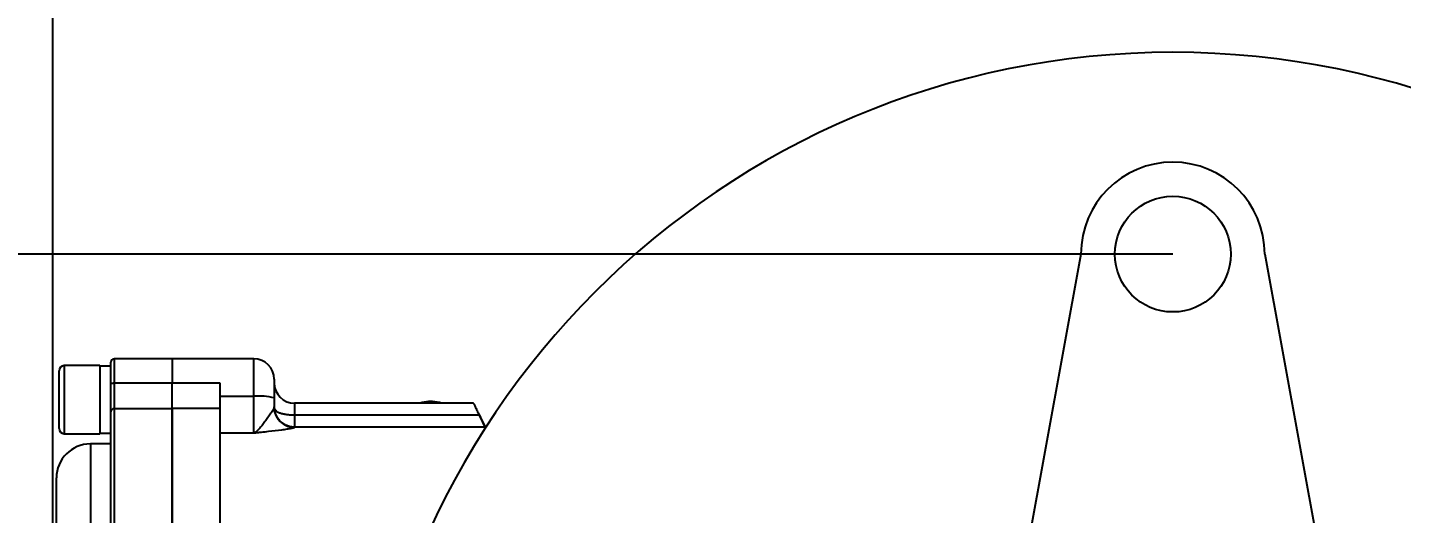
# Model space of a CAD drawing. Header units: millimetres. Extents: x 2928 to 3086, y 1537 to 1648.
# Drawn here: x 3027.52 to 3047.7, y 1625.36 to 1632.5 of the extents above; entities that cross this region are included whole.
import ezdxf

# ---------------------------------------------------------------- set-up
doc = ezdxf.new("R2010")
doc.units = ezdxf.units.MM
doc.layers.add('标注层', color=4, linetype='Continuous', lineweight=25)
doc.styles.get("Standard").update_dxf_attribs({"font": 'arial.ttf'})
doc.dimstyles.new('ISO-25', dxfattribs={"dimtxt": 2.5, "dimasz": 2.5, "dimexe": 1.25, "dimexo": 0.625, "dimtad": 1, "dimtxsty": 'Standard', "dimcen": 2.5, "dimadec": 0, "dimazin": 0, "dimtfac": 1, "dimtmove": 0, "dimatfit": 3, "dimfxl": 0, "dimarcsym": 0})

# ---------------------------------------------------------------- blocks, each defined once
blk = doc.blocks.new('*D29')
at = {"layer": 'Defpoints', "color": 0, "transparency": 16777216}
for p in [(3044.344, 1629.169), (3022.922, 1620.132), (3044.344, 1620.132)]:
    blk.add_point(p, dxfattribs=at)
at = {"layer": '标注层', "color": 0, "lineweight": -2, "transparency": 16777216}
for p, q in [((3022.922, 1633.249), (3022.922, 1637.329)), ((3044.344, 1629.169), (3020.922, 1629.169)), ((3022.922, 1629.169), (3022.922, 1627.962)), ((3022.922, 1620.132), (3022.922, 1621.34)), ((3044.344, 1620.132), (3020.922, 1620.132)), ((3022.922, 1616.052), (3022.922, 1611.972))]:
    blk.add_line(p, q, dxfattribs=at)
at = {"layer": '标注层', "color": 0, "transparency": 16777216}
for points in [[(3022.242, 1633.249), (3023.602, 1633.249), (3022.922, 1629.169)], [(3022.242, 1616.052), (3023.602, 1616.052), (3022.922, 1620.132)]]:
    blk.add_solid(points, dxfattribs=at)
at = {"layer": '标注层', "color": 0, "transparency": 16777216, "insert": (3022.922, 1624.651), "char_height": 3.5, "attachment_point": 5}
blk.add_mtext('90', dxfattribs=at)
blk = doc.blocks.new('*D30')
at = {"layer": 'Defpoints', "color": 0, "transparency": 16777216}
for p in [(3064.214, 1637.029), (3027.894, 1620.218), (3064.214, 1619.561)]:
    blk.add_point(p, dxfattribs=at)
at = {"layer": '标注层', "color": 0, "lineweight": -2, "transparency": 16777216}
for p, q in [((3027.894, 1620.218), (3027.894, 1639.029)), ((3064.214, 1619.561), (3064.214, 1639.029)), ((3031.974, 1637.029), (3060.134, 1637.029))]:
    blk.add_line(p, q, dxfattribs=at)
at = {"layer": '标注层', "color": 0, "transparency": 16777216}
for points in [[(3031.974, 1637.709), (3031.974, 1636.349), (3027.894, 1637.029)], [(3060.134, 1637.709), (3060.134, 1636.349), (3064.214, 1637.029)]]:
    blk.add_solid(points, dxfattribs=at)
at = {"layer": '标注层', "color": 0, "transparency": 16777216, "insert": (3046.054, 1640.341), "char_height": 3.5, "attachment_point": 5}
blk.add_mtext('365', dxfattribs=at)

msp = doc.modelspace()

# ---------------------------------------------------------------- linework, layer by layer
at = {"color": 7, "linetype": 'Continuous', "lineweight": 25}
for p, q in [((3042.9943, 1629.1694), (3041.5378, 1621.192)), ((3045.6943, 1629.1694), (3047.1507, 1621.192)), ((3027.9843, 1626.6069), (3027.9843, 1627.4569)), ((3028.5843, 1627.5319), (3028.0593, 1627.5319)), ((3028.0593, 1627.5319), (3028.0593, 1626.5319)), ((3028.5843, 1627.5319), (3028.5843, 1626.5319)), ((3028.7443, 1627.5259), (3028.5843, 1627.5259)), ((3028.7443, 1627.2575), (3028.7443, 1627.5819)), ((3029.6443, 1627.6319), (3028.7943, 1627.6319)), ((3028.7943, 1627.6319), (3028.7943, 1627.2781)), ((3030.8443, 1627.6319), (3029.6443, 1627.6319)), ((3029.6443, 1627.6319), (3029.6443, 1627.2781)), ((3030.8443, 1627.0812), (3030.8443, 1627.6319)), ((3028.7443, 1626.8529), (3028.7443, 1627.2575)), ((3028.7943, 1627.2781), (3028.7943, 1626.9023)), ((3028.7943, 1627.2781), (3029.6443, 1627.2781)), ((3029.6443, 1627.2781), (3030.3443, 1627.2781)), ((3029.6443, 1626.9023), (3029.6443, 1627.2781)), ((3030.3443, 1627.2781), (3030.3443, 1626.9023)), ((3031.1443, 1627.3319), (3031.1443, 1627.0565)), ((3030.3443, 1627.0812), (3030.8443, 1627.0812)), ((3030.8443, 1626.539), (3030.8443, 1627.0812)), ((3031.1443, 1627.0565), (3031.1443, 1626.9244)), ((3028.7443, 1621.1654), (3028.7443, 1626.8529)), ((3028.7943, 1626.9023), (3028.7943, 1621.173)), ((3028.7943, 1626.9023), (3029.6443, 1626.9023)), ((3030.3443, 1626.9023), (3029.6443, 1626.9023)), ((3029.6443, 1626.9023), (3029.6443, 1621.173)), ((3029.6443, 1625.2167), (3029.6443, 1626.9023)), ((3030.3443, 1626.9023), (3030.3443, 1621.173)), ((3034.0697, 1626.979), (3031.4439, 1626.979)), ((3031.4439, 1626.9788), (3031.4443, 1626.9787)), ((3031.4443, 1626.9787), (3031.4443, 1626.8039)), ((3031.4443, 1626.8039), (3031.4443, 1626.629)), ((3034.1582, 1626.8039), (3031.4443, 1626.8039)), ((3034.1686, 1626.7831), (3034.155, 1626.8104)), ((3034.2499, 1626.6206), (3034.1686, 1626.7831)), ((3028.0593, 1626.5319), (3028.5843, 1626.5319)), ((3028.5843, 1626.5379), (3028.7443, 1626.5379)), ((3030.8443, 1626.539), (3030.3443, 1626.539)), ((3031.4443, 1626.629), (3031.4443, 1626.6247)), ((3034.2443, 1626.629), (3031.4443, 1626.629)), ((3034.2443, 1626.6119), (3034.2443, 1626.629)), ((3028.7443, 1626.3819), (3028.4443, 1626.3819)), ((3028.4443, 1626.3819), (3028.4443, 1620.6319)), ((3027.9443, 1620.1319), (3027.9443, 1625.8819))]:
    msp.add_line(p, q, dxfattribs=at)
at = {"color": 7, "linetype": 'Continuous', "lineweight": 25, "flags": 128}
for points in [[(3028.7443, 1627.2575), (3028.7452, 1627.2615), (3028.7481, 1627.2654), (3028.7527, 1627.2689), (3028.7589, 1627.272), (3028.7665, 1627.2746), (3028.7751, 1627.2765), (3028.7845, 1627.2777), (3028.7943, 1627.2781)], [(3031.1597, 1626.8293), (3031.15, 1626.8659), (3031.1443, 1626.9244)], [(3033.4108, 1627.0035), (3033.4111, 1627.0036), (3033.4113, 1627.0035), (3033.4113, 1627.0035)]]:
    msp.add_lwpolyline(points, dxfattribs=at)
at = {"color": 7, "linetype": 'Continuous', "lineweight": 25}
msp.add_circle((3044.3443, 1629.1694), 0.85, dxfattribs=at)
for centre, radius, start, end in [((3044.3443, 1620.1319), 12, 90, 180), ((3044.3443, 1620.1319), 12, 0, 90), ((3044.3443, 1629.1694), 1.35, 0, 180), ((3028.0593, 1627.4569), 0.075, 90, 180), ((3028.7943, 1627.5819), 0.05, 90, 180), ((3030.8443, 1627.3319), 0.3, 0, 90), ((3031.4441, 1627.2785), 0.2998, 180.03812, 270.03807), ((3030.9187, 1626.1494), 0.9347, 76.03887, 94.5713), ((3028.794, 1626.8526), 0.0497, 89.66717, 179.66326), ((3033.4443, 1626.5047), 0.5, 93.80516, 108.46724), ((3033.444, 1626.5018), 0.5027, 86.94426, 93.78442), ((3033.4443, 1626.5047), 0.5, 71.53276, 86.92352), ((3031.4441, 1626.9246), 0.2999, 198.5271, 270.02441), ((3028.0593, 1626.6069), 0.075, 180, 270), ((3028.4443, 1625.8819), 0.5, 90, 180)]:
    msp.add_arc(centre, radius, start, end, dxfattribs=at)
for points, knots in [([(3031.1443, 1626.9244), (3031.1443, 1626.9133), (3031.1387, 1626.9), (3031.1208, 1626.8686), (3031.1086, 1626.8508), (3031.082, 1626.8128), (3031.0674, 1626.7925), (3031.0381, 1626.7516), (3031.0232, 1626.7309), (3030.994, 1626.6908), (3030.9796, 1626.6713), (3030.9514, 1626.6351), (3030.9376, 1626.6182), (3030.9104, 1626.5883), (3030.897, 1626.5753), (3030.8772, 1626.5591), (3030.8706, 1626.5543), (3030.8574, 1626.5458), (3030.8508, 1626.542), (3030.8443, 1626.539)], [0, 0, 0, 0, 0.125, 0.125, 0.25, 0.25, 0.375, 0.375, 0.5, 0.5, 0.625, 0.625, 0.75, 0.75, 0.875, 0.875, 0.9375, 0.9375, 1, 1, 1, 1]), ([(3031.4443, 1626.629), (3031.4241, 1626.629), (3031.4043, 1626.631), (3031.3652, 1626.6388), (3031.346, 1626.6447), (3031.3094, 1626.66), (3031.2918, 1626.6695), (3031.2592, 1626.6915), (3031.2442, 1626.7039), (3031.2167, 1626.7315), (3031.2042, 1626.7469), (3031.1829, 1626.7789), (3031.174, 1626.7958), (3031.1593, 1626.8313), (3031.1536, 1626.85), (3031.1462, 1626.8876), (3031.1443, 1626.9069), (3031.1443, 1626.9261)], [0, 0, 0, 0, 0.125, 0.125, 0.25, 0.25, 0.375, 0.375, 0.5, 0.5, 0.625, 0.625, 0.75, 0.75, 0.875, 0.875, 1, 1, 1, 1]), ([(3031.4443, 1626.8039), (3031.4242, 1626.8039), (3031.4045, 1626.8045), (3031.3656, 1626.8066), (3031.3463, 1626.8082), (3031.3098, 1626.8127), (3031.2922, 1626.8156), (3031.2594, 1626.8228), (3031.2444, 1626.8271), (3031.2168, 1626.8372), (3031.2043, 1626.8431), (3031.1829, 1626.8561), (3031.1739, 1626.8633), (3031.1592, 1626.8792), (3031.1536, 1626.888), (3031.1461, 1626.9063), (3031.1443, 1626.9161), (3031.1443, 1626.9261)], [0, 0, 0, 0, 0.125, 0.125, 0.25, 0.25, 0.375, 0.375, 0.5, 0.5, 0.625, 0.625, 0.75, 0.75, 0.875, 0.875, 1, 1, 1, 1]), ([(3034.0693, 1626.9789), (3034.0693, 1626.9793), (3034.0699, 1626.9784), (3034.0723, 1626.9742), (3034.0741, 1626.9708), (3034.0811, 1626.9575), (3034.088, 1626.944), (3034.1045, 1626.9113), (3034.1143, 1626.8918), (3034.1353, 1626.8499), (3034.1466, 1626.8271), (3034.1582, 1626.8039)], [0, 0, 0, 0, 0.125, 0.125, 0.25, 0.25, 0.5, 0.5, 0.75, 0.75, 1, 1, 1, 1]), ([(3034.1582, 1626.8039), (3034.1803, 1626.7598), (3034.2018, 1626.7168), (3034.222, 1626.6761), (3034.2256, 1626.6687), (3034.2321, 1626.6555), (3034.2349, 1626.6496), (3034.2395, 1626.64), (3034.2413, 1626.6363), (3034.2436, 1626.6309), (3034.2443, 1626.6294), (3034.2443, 1626.629)], [0, 0, 0, 0, 0.5, 0.5, 0.625, 0.625, 0.75, 0.75, 0.875, 0.875, 1, 1, 1, 1]), ([(3031.4443, 1626.6247), (3031.4443, 1626.6226), (3031.4394, 1626.6202), (3031.4258, 1626.6159), (3031.4201, 1626.6144), (3031.4067, 1626.6112), (3031.399, 1626.6096), (3031.3731, 1626.6044), (3031.3523, 1626.6008), (3031.3048, 1626.5933), (3031.278, 1626.5894), (3031.1922, 1626.5777), (3031.1273, 1626.57), (3031.0238, 1626.5585), (3030.9884, 1626.5547), (3030.9346, 1626.5489), (3030.9166, 1626.5469), (3030.8805, 1626.543), (3030.8623, 1626.541), (3030.8443, 1626.539)], [0, 0, 0, 0, 0.125, 0.125, 0.1875, 0.1875, 0.25, 0.25, 0.375, 0.375, 0.5, 0.5, 0.75, 0.75, 0.875, 0.875, 0.9375, 0.9375, 1, 1, 1, 1])]:
    msp.add_open_spline(points, degree=3, knots=knots, dxfattribs=at)

# ---------------------------------------------------------------- dimensions: what is measured, and where the dimension line sits
at = {"layer": '标注层'}
dim = msp.add_linear_dim(base=(3064.2143, 1637.0292), p1=(3027.8943, 1620.2181), p2=(3064.2143, 1619.5615), text='365', dimstyle='ISO-25', override={"dimtxt": 3.5, "dimasz": 4.08, "dimexe": 2, "dimexo": 0, "dimgap": 1.524, "dimtih": 1, "dimtoh": 1, "dimlfac": 10, "dimzin": 0, "dimadec": 2, "dimtzin": 0}, dxfattribs=at)
dim.commit()
dim.dimension.update_dxf_attribs({"geometry": '*D30', "text_midpoint": (3046.0543, 1640.3414)})
dim = msp.add_linear_dim(base=(3022.9219, 1620.1319), p1=(3044.3443, 1629.1694), p2=(3044.3443, 1620.1319), angle=90, text='90', dimstyle='ISO-25', override={"dimtxt": 3.5, "dimasz": 4.08, "dimexe": 2, "dimexo": 0, "dimgap": 1.524, "dimtih": 1, "dimtoh": 1, "dimlfac": 10, "dimzin": 0, "dimadec": 2, "dimtzin": 0}, dxfattribs=at)
dim.commit()
dim.dimension.update_dxf_attribs({"geometry": '*D29', "text_midpoint": (3022.9219, 1624.6506)})

doc.saveas('drawing.dxf')
